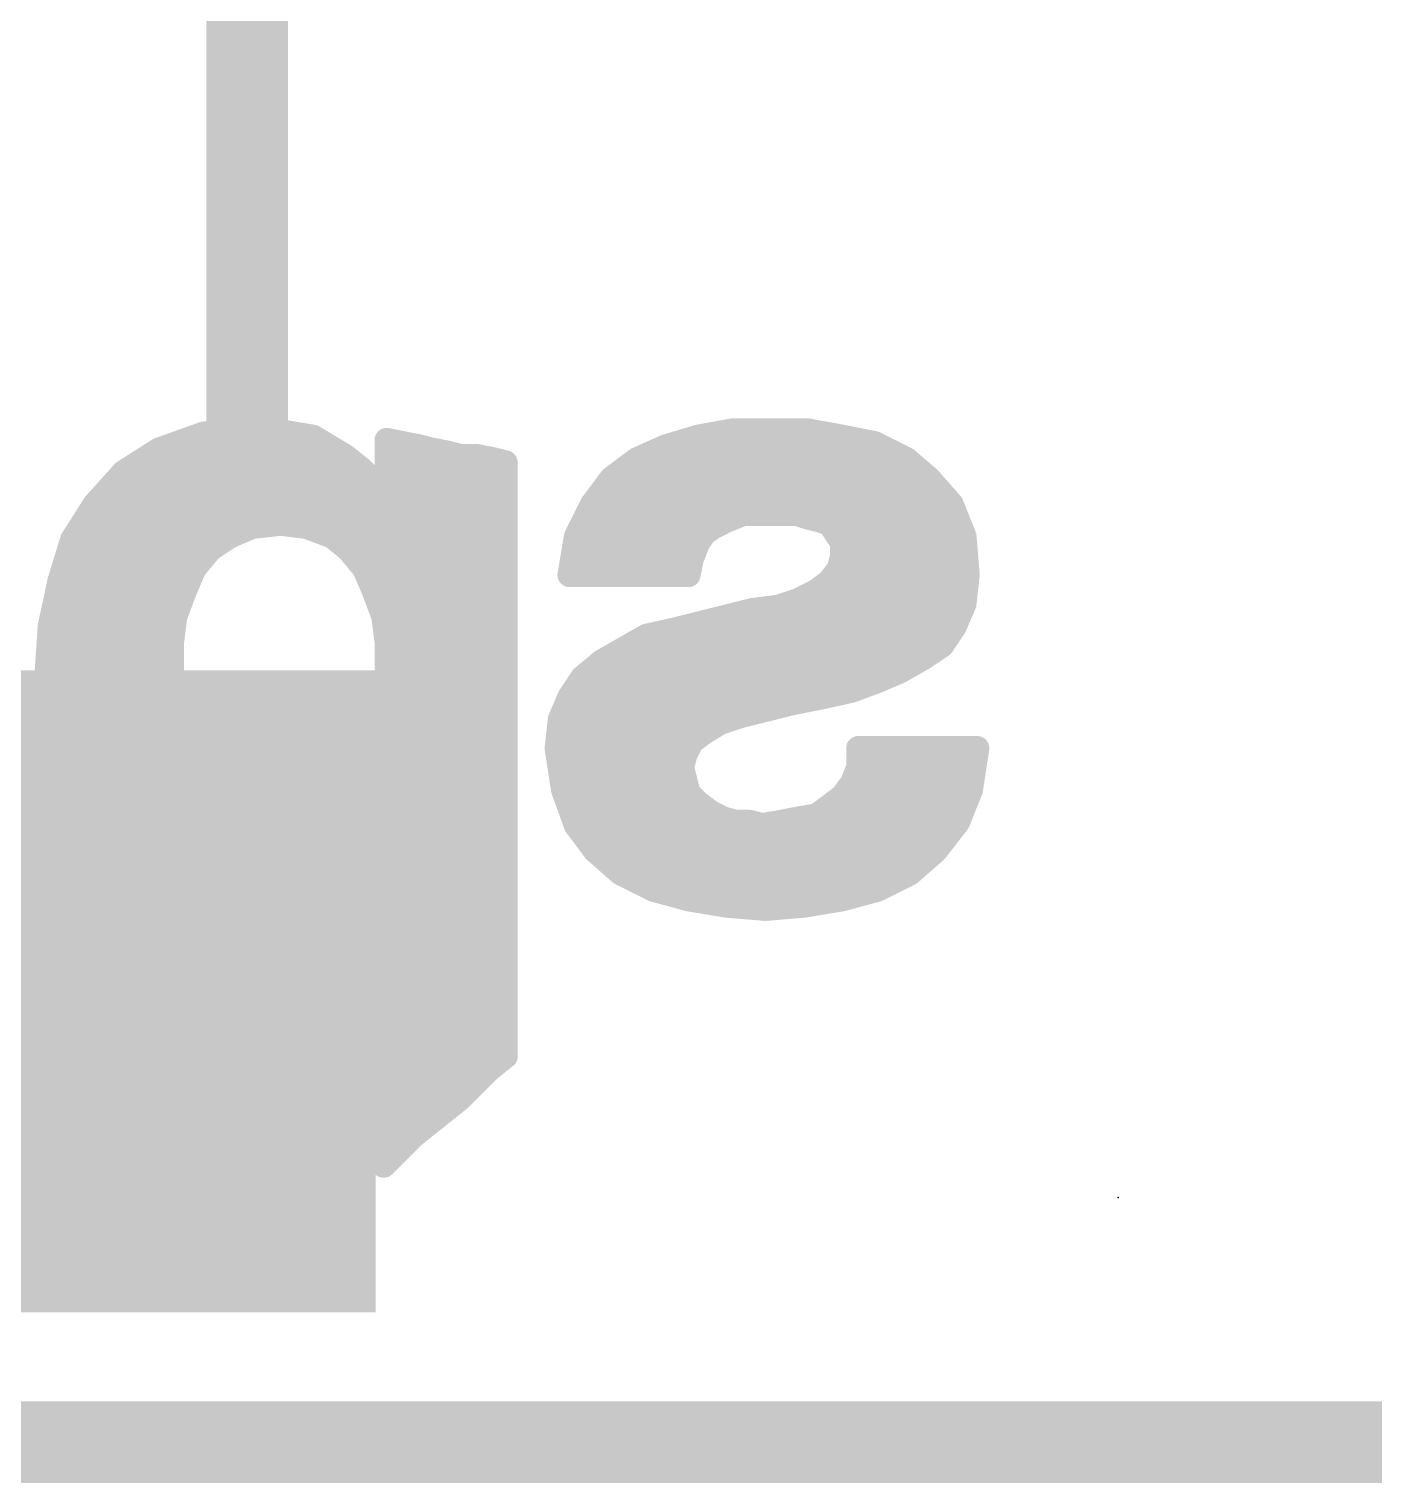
# Model space of a CAD drawing. Extents: x -37 to 70, y -9 to 26.
# Drawn here: x 15.02 to 19.212, y -0.127 to 4.403 of the extents above; entities that cross this region are included whole.
import ezdxf

# ---------------------------------------------------------------- set-up
doc = ezdxf.new("R2010")
doc.units = 0
for name, color, linetype in [('1', 12, 'CONTINUOUS'), ('16', 132, 'CONTINUOUS'), ('20', 53, 'CONTINUOUS'), ('21', 41, 'CONTINUOUS'), ('22', 40, 'CONTINUOUS'), ('24', 53, 'CONTINUOUS')]:
    doc.layers.add(name, color=color, linetype=linetype)

# ---------------------------------------------------------------- blocks, each defined once
blk = doc.blocks.new('RECT')
blk.add_solid([(-0.5, -0.5), (0.5, -0.5), (-0.5, 0.5), (0.5, 0.5)])

msp = doc.modelspace()

# ---------------------------------------------------------------- linework, layer by layer
at = {"layer": '1', "const_width": 0.254}
msp.add_lwpolyline([(44.45, 0), (0, 0)], dxfattribs=at)
at = {"layer": '16', "const_width": 0.254}
msp.add_lwpolyline([(44.45, 0), (0, 0)], dxfattribs=at)
at = {"layer": '20', "const_width": 0.2032}
msp.add_lwpolyline([(44.45, 0), (0, 0)], dxfattribs=at)
at = {"layer": '21', "const_width": 0.254}
msp.add_lwpolyline([(15.7, 4.73), (15.7, 3.08)], dxfattribs=at)
at = {"layer": '21', "const_width": 0.127}
msp.add_lwpolyline([(15.6365, 3.08, 1), (15.7635, 3.08)], format="xyb", dxfattribs=at)
at = {"layer": '22', "const_width": 0.0762}
for points in [[(15.565, 3.142), (15.425, 3.092)], [(15.715, 3.152), (15.565, 3.142)], [(15.785, 3.152), (15.715, 3.152)], [(15.845, 3.142), (15.785, 3.152)], [(15.905, 3.132), (15.845, 3.142)], [(17.215, 3.152), (17.105, 3.132)], [(17.445, 3.152), (17.215, 3.152)], [(17.555, 3.132), (17.445, 3.152)], [(15.425, 3.092), (15.315, 3.022)], [(15.5152, 3.1242), (15.918, 3.1242)], [(15.955, 3.102), (15.905, 3.132)], [(16.005, 3.072), (15.955, 3.102)], [(16.185, 3.112), (16.135, 3.122)], [(16.135, 3.122), (16.135, 2.942)], [(16.235, 3.102), (16.185, 3.112)], [(16.275, 3.092), (16.235, 3.102)], [(16.325, 3.082), (16.275, 3.092)], [(17.005, 3.102), (16.915, 3.062)], [(17.105, 3.132), (17.005, 3.102)], [(17.079, 3.1242), (17.594, 3.1242)], [(17.655, 3.112), (17.555, 3.132)], [(17.755, 3.062), (17.655, 3.112)], [(15.3559, 3.048), (16.035, 3.048)], [(16.055, 3.032), (16.005, 3.072)], [(16.135, 3.048), (16.505, 3.048)], [(16.365, 3.072), (16.325, 3.082)], [(16.415, 3.072), (16.365, 3.072)], [(16.465, 3.062), (16.415, 3.072)], [(16.505, 3.052), (16.465, 3.062)], [(16.505, 1.202), (16.505, 3.052)], [(16.915, 3.062), (16.835, 3.002)], [(16.8963, 3.048), (17.7713, 3.048)], [(17.825, 3.002), (17.755, 3.062)], [(15.315, 3.022), (15.225, 2.922)], [(16.095, 2.992), (16.055, 3.032)], [(16.835, 3.002), (16.775, 2.922)], [(17.895, 2.922), (17.825, 3.002)], [(15.2698, 2.9718), (16.1112, 2.9718)], [(16.135, 2.942), (16.095, 2.992)], [(16.135, 2.9718), (16.505, 2.9718)], [(16.8124, 2.9718), (17.8514, 2.9718)], [(15.225, 2.922), (15.155, 2.812)], [(16.775, 2.922), (16.725, 2.822)], [(17.935, 2.822), (17.895, 2.922)], [(15.2082, 2.8956), (16.505, 2.8956)], [(15.715, 2.852), (15.805, 2.862)], [(15.805, 2.862), (15.885, 2.852)], [(16.7618, 2.8956), (17.9056, 2.8956)], [(17.155, 2.852), (17.195, 2.872)], [(17.195, 2.872), (17.245, 2.892)], [(17.245, 2.892), (17.415, 2.892)], [(17.415, 2.892), (17.445, 2.882)], [(17.445, 2.882), (17.485, 2.872)], [(17.485, 2.872), (17.515, 2.862)], [(17.515, 2.862), (17.535, 2.832)], [(15.1597, 2.8194), (15.6411, 2.8194)], [(15.585, 2.782), (15.645, 2.822)], [(15.645, 2.822), (15.715, 2.852)], [(15.885, 2.852), (15.965, 2.822)], [(15.965, 2.822), (16.015, 2.782)], [(15.9683, 2.8194), (16.505, 2.8194)], [(16.725, 2.822), (16.705, 2.702)], [(16.7246, 2.8194), (17.1166, 2.8194)], [(17.105, 2.802), (17.125, 2.832)], [(17.125, 2.832), (17.155, 2.852)], [(17.535, 2.832), (17.555, 2.802)], [(17.5434, 2.8194), (17.9352, 2.8194)], [(17.945, 2.702), (17.935, 2.822)], [(15.155, 2.812), (15.115, 2.682)], [(15.535, 2.722), (15.585, 2.782)], [(16.015, 2.782), (16.065, 2.722)], [(17.085, 2.752), (17.105, 2.802)], [(17.555, 2.802), (17.555, 2.762)], [(15.1338, 2.7432), (15.5527, 2.7432)], [(16.0473, 2.7432), (16.505, 2.7432)], [(16.7119, 2.7432), (17.0832, 2.7432)], [(17.075, 2.702), (17.085, 2.752)], [(17.555, 2.762), (17.545, 2.722)], [(17.5503, 2.7432), (17.9416, 2.7432)], [(15.115, 2.682), (15.085, 2.542)], [(15.505, 2.652), (15.535, 2.722)], [(16.065, 2.722), (16.095, 2.652)], [(16.705, 2.702), (17.075, 2.702)], [(17.515, 2.682), (17.475, 2.652)], [(17.545, 2.722), (17.515, 2.682)], [(17.935, 2.612), (17.945, 2.702)], [(15.1118, 2.667), (15.5114, 2.667)], [(15.475, 2.572), (15.505, 2.652)], [(16.0886, 2.667), (16.505, 2.667)], [(16.095, 2.652), (16.125, 2.572)], [(17.475, 2.652), (17.415, 2.622)], [(17.495, 2.667), (17.9411, 2.667)], [(15.0955, 2.5908), (15.4821, 2.5908)], [(16.118, 2.5908), (16.505, 2.5908)], [(17.275, 2.592), (17.195, 2.572)], [(17.2702, 2.5908), (17.9259, 2.5908)], [(17.355, 2.602), (17.275, 2.592)], [(17.415, 2.622), (17.355, 2.602)], [(17.905, 2.542), (17.935, 2.612)], [(15.465, 2.492), (15.475, 2.572)], [(16.125, 2.572), (16.135, 2.492)], [(17.115, 2.552), (17.035, 2.532)], [(17.195, 2.572), (17.115, 2.552)], [(15.085, 2.542), (15.075, 2.392)], [(15.0832, 2.5146), (15.4678, 2.5146)], [(16.1322, 2.5146), (16.505, 2.5146)], [(16.945, 2.512), (16.875, 2.472)], [(17.035, 2.532), (16.945, 2.512)], [(16.9567, 2.5146), (17.8867, 2.5146)], [(17.865, 2.482), (17.905, 2.542)], [(15.465, 2.402), (15.465, 2.492)], [(16.135, 2.492), (16.135, 2.322)], [(16.875, 2.472), (16.805, 2.432)], [(17.805, 2.442), (17.865, 2.482)], [(15.0781, 2.4384), (15.465, 2.4384)], [(16.135, 2.4384), (16.505, 2.4384)], [(16.805, 2.432), (16.745, 2.382)], [(16.8162, 2.4384), (17.7987, 2.4384)], [(17.735, 2.402), (17.805, 2.442)], [(15.465, 2.402), (15.075, 2.392)], [(15.075, 2.392), (15.465, 2.402)], [(15.075, 2.392), (15.085, 2.252)], [(15.465, 2.322), (15.465, 2.402)], [(16.745, 2.382), (16.705, 2.322)], [(17.585, 2.342), (17.665, 2.372)], [(17.665, 2.372), (17.735, 2.402)], [(15.0771, 2.3622), (15.465, 2.3622)], [(15.475, 2.242), (15.465, 2.322)], [(16.135, 2.322), (16.115, 2.242)], [(16.135, 2.3622), (16.505, 2.3622)], [(16.705, 2.322), (16.675, 2.252)], [(16.7318, 2.3622), (17.6389, 2.3622)], [(17.395, 2.302), (17.495, 2.322)], [(17.495, 2.322), (17.585, 2.342)], [(15.0826, 2.286), (15.4695, 2.286)], [(16.126, 2.286), (16.505, 2.286)], [(16.6896, 2.286), (17.331, 2.286)], [(17.235, 2.262), (17.315, 2.282)], [(17.315, 2.282), (17.395, 2.302)], [(15.085, 2.252), (15.115, 2.122)], [(15.505, 2.162), (15.475, 2.242)], [(16.115, 2.242), (16.095, 2.162)], [(16.675, 2.252), (16.665, 2.162)], [(17.125, 2.212), (17.175, 2.242)], [(17.175, 2.242), (17.235, 2.262)], [(15.0947, 2.2098), (15.4871, 2.2098)], [(16.107, 2.2098), (16.505, 2.2098)], [(16.6703, 2.2098), (17.1221, 2.2098)], [(17.065, 2.142), (17.085, 2.182)], [(17.085, 2.182), (17.125, 2.212)], [(15.165, 2.002), (15.505, 2.162)], [(15.505, 2.162), (15.165, 2.002)], [(15.535, 2.092), (15.505, 2.162)], [(16.095, 2.162), (16.065, 2.092)], [(16.665, 2.162), (16.685, 2.032)], [(17.055, 2.102), (17.065, 2.142)], [(17.605, 2.162), (17.605, 2.102)], [(17.655, 2.162), (17.605, 2.162)], [(17.975, 2.162), (17.655, 2.162)], [(17.955, 2.032), (17.975, 2.162)], [(15.1123, 2.1336), (15.4447, 2.1336)], [(15.115, 2.122), (15.165, 2.002)], [(15.4447, 2.1336), (15.5172, 2.1336)], [(15.575, 2.042), (15.535, 2.092)], [(16.065, 2.092), (16.015, 2.042)], [(16.0828, 2.1336), (16.505, 2.1336)], [(16.6694, 2.1336), (17.0629, 2.1336)], [(17.065, 2.062), (17.055, 2.102)], [(17.605, 2.102), (17.585, 2.052)], [(17.605, 2.1336), (17.9706, 2.1336)], [(15.1419, 2.0574), (15.2827, 2.0574)], [(15.2827, 2.0574), (15.5627, 2.0574)], [(16.0304, 2.0574), (16.505, 2.0574)], [(16.6811, 2.0574), (17.0662, 2.0574)], [(17.075, 2.022), (17.065, 2.062)], [(17.585, 2.052), (17.555, 2.012)], [(17.5872, 2.0574), (17.9589, 2.0574)], [(15.165, 2.002), (15.225, 1.892)], [(15.635, 1.992), (15.575, 2.042)], [(16.015, 2.042), (15.955, 1.992)], [(16.685, 2.032), (16.725, 1.922)], [(17.105, 1.992), (17.075, 2.022)], [(17.555, 2.012), (17.515, 1.982)], [(17.915, 1.932), (17.955, 2.032)], [(15.1763, 1.9812), (15.6782, 1.9812)], [(15.715, 1.972), (15.635, 1.992)], [(15.795, 1.962), (15.715, 1.972)], [(15.885, 1.972), (15.795, 1.962)], [(15.955, 1.992), (15.885, 1.972)], [(15.9172, 1.9812), (16.505, 1.9812)], [(16.7035, 1.9812), (17.1194, 1.9812)], [(17.145, 1.962), (17.105, 1.992)], [(17.185, 1.942), (17.145, 1.962)], [(17.515, 1.982), (17.475, 1.952)], [(17.5139, 1.9812), (17.9347, 1.9812)], [(16.725, 1.922), (16.785, 1.842)], [(17.225, 1.932), (17.185, 1.942)], [(17.265, 1.932), (17.225, 1.932)], [(17.305, 1.922), (17.265, 1.932)], [(17.365, 1.932), (17.305, 1.922)], [(17.415, 1.942), (17.365, 1.932)], [(17.475, 1.952), (17.415, 1.942)], [(17.845, 1.842), (17.915, 1.932)], [(15.2179, 1.905), (16.505, 1.905)], [(15.225, 1.892), (15.315, 1.802)], [(16.075, 1.832), (16.115, 1.882)], [(16.115, 1.882), (16.125, 1.882)], [(16.125, 1.882), (16.125, 0.862)], [(16.7378, 1.905), (17.894, 1.905)], [(15.2882, 1.8288), (16.0724, 1.8288)], [(16.035, 1.782), (16.075, 1.832)], [(16.125, 1.8288), (16.505, 1.8288)], [(16.785, 1.842), (16.865, 1.772)], [(16.8001, 1.8288), (17.8299, 1.8288)], [(17.765, 1.772), (17.845, 1.842)], [(15.315, 1.802), (15.425, 1.722)], [(15.985, 1.752), (16.035, 1.782)], [(15.3829, 1.7526), (15.986, 1.7526)], [(15.935, 1.722), (15.985, 1.752)], [(16.125, 1.7526), (16.505, 1.7526)], [(16.865, 1.772), (16.965, 1.722)], [(16.9038, 1.7526), (17.7262, 1.7526)], [(17.665, 1.722), (17.765, 1.772)], [(15.425, 1.722), (15.545, 1.682)], [(15.815, 1.682), (15.875, 1.692)], [(15.875, 1.692), (15.935, 1.722)], [(16.965, 1.722), (17.075, 1.692)], [(17.075, 1.692), (17.195, 1.672)], [(17.435, 1.672), (17.555, 1.692)], [(17.555, 1.692), (17.665, 1.722)], [(15.545, 1.682), (15.695, 1.662)], [(15.587, 1.6764), (15.7814, 1.6764)], [(15.695, 1.662), (15.755, 1.672)], [(15.755, 1.672), (15.815, 1.682)], [(16.125, 1.6764), (16.505, 1.6764)], [(17.1686, 1.6764), (17.4614, 1.6764)], [(17.195, 1.672), (17.315, 1.662)], [(17.315, 1.662), (17.435, 1.672)], [(16.125, 1.6002), (16.505, 1.6002)], [(16.125, 1.524), (16.505, 1.524)], [(16.125, 1.4478), (16.505, 1.4478)], [(16.125, 1.3716), (16.505, 1.3716)], [(16.125, 1.2954), (16.505, 1.2954)], [(16.125, 1.2192), (16.505, 1.2192)], [(16.455, 1.162), (16.505, 1.202)], [(16.125, 1.143), (16.436, 1.143)], [(16.415, 1.122), (16.455, 1.162)], [(16.365, 1.072), (16.415, 1.122)], [(16.125, 1.0668), (16.3585, 1.0668)], [(16.315, 1.032), (16.365, 1.072)], [(16.265, 0.992), (16.315, 1.032)], [(16.125, 0.9906), (16.2632, 0.9906)], [(16.215, 0.952), (16.265, 0.992)], [(16.125, 0.9144), (16.1774, 0.9144)], [(16.165, 0.902), (16.215, 0.952)], [(16.125, 0.862), (16.165, 0.902)]]:
    msp.add_lwpolyline(points, dxfattribs=at)
at = {"layer": '22', "const_width": 0.0381}
for points in [[(15.5637, 3.161, 1), (15.5663, 3.123)], [(15.5714, 3.1241, 1), (15.5586, 3.1599)], [(15.715, 3.1711, 1), (15.715, 3.133)], [(15.7163, 3.133, 1), (15.7137, 3.171)], [(15.7881, 3.1708, 1), (15.7819, 3.1332)], [(15.785, 3.133, 1), (15.785, 3.1711)], [(15.8481, 3.1608, 1), (15.8419, 3.1232)], [(15.8419, 3.1232, 1), (15.8481, 3.1608)], [(17.215, 3.1711, 1), (17.215, 3.133)], [(17.2184, 3.1333, 1), (17.2116, 3.1707)], [(17.4484, 3.1707, 1), (17.4416, 3.1333)], [(17.445, 3.133, 1), (17.445, 3.1711)], [(15.4186, 3.1099, 1), (15.4314, 3.0741)], [(15.4352, 3.0759, 1), (15.4148, 3.1081)], [(15.5152, 3.1433, 1), (15.5152, 3.1052)], [(15.9148, 3.1483, 1), (15.8952, 3.1157)], [(15.9019, 3.1132, 1), (15.9081, 3.1508)], [(15.918, 3.1052, 1), (15.918, 3.1433)], [(15.9648, 3.1183, 1), (15.9452, 3.0857)], [(15.9452, 3.0857, 1), (15.9648, 3.1183)], [(16.1387, 3.1407, 1), (16.1313, 3.1033)], [(16.1541, 3.122, 1), (16.116, 3.122)], [(16.1887, 3.1307, 1), (16.1813, 3.0933)], [(16.1813, 3.0933, 1), (16.1887, 3.1307)], [(16.2396, 3.1205, 1), (16.2304, 3.0835)], [(16.2313, 3.0833, 1), (16.2387, 3.1207)], [(16.2787, 3.1107, 1), (16.2713, 3.0733)], [(16.2704, 3.0735, 1), (16.2796, 3.1105)], [(16.9995, 3.1202, 1), (17.0105, 3.0838)], [(17.0127, 3.0846, 1), (16.9973, 3.1194)], [(17.079, 3.1433, 1), (17.079, 3.1052)], [(17.1016, 3.1507, 1), (17.1084, 3.1133)], [(17.1105, 3.1138, 1), (17.0995, 3.1502)], [(17.5587, 3.1507, 1), (17.5513, 3.1133)], [(17.5516, 3.1133, 1), (17.5584, 3.1507)], [(17.594, 3.1052, 1), (17.594, 3.1433)], [(17.6635, 3.129, 1), (17.6465, 3.095)], [(17.6513, 3.0933, 1), (17.6587, 3.1307)], [(15.3559, 3.0671, 1), (15.3559, 3.029)], [(16.0169, 3.0869, 1), (15.9931, 3.0571)], [(15.9952, 3.0557, 1), (16.0148, 3.0883)], [(16.035, 3.029, 1), (16.035, 3.0671)], [(16.135, 3.0671, 1), (16.135, 3.029)], [(16.3296, 3.1005, 1), (16.3204, 3.0635)], [(16.3213, 3.0633, 1), (16.3287, 3.1007)], [(16.365, 3.0911, 1), (16.365, 3.053)], [(16.3604, 3.0535, 1), (16.3696, 3.0905)], [(16.4187, 3.0907, 1), (16.4113, 3.0533)], [(16.415, 3.053, 1), (16.415, 3.0911)], [(16.4696, 3.0805, 1), (16.4604, 3.0435)], [(16.4613, 3.0433, 1), (16.4687, 3.0807)], [(16.5241, 3.052, 1), (16.486, 3.052)], [(16.5004, 3.0335, 1), (16.5096, 3.0705)], [(16.505, 3.029, 1), (16.505, 3.0671)], [(16.8963, 3.0671, 1), (16.8963, 3.029)], [(16.9073, 3.0794, 1), (16.9227, 3.0446)], [(16.9264, 3.0468, 1), (16.9036, 3.0772)], [(17.7674, 3.0765, 1), (17.7426, 3.0475)], [(17.7465, 3.045, 1), (17.7635, 3.079)], [(17.7713, 3.029, 1), (17.7713, 3.0671)], [(15.3048, 3.0381, 1), (15.3252, 3.0059)], [(15.3292, 3.0093, 1), (15.3008, 3.0347)], [(16.0685, 3.0455, 1), (16.0415, 3.0185)], [(16.0431, 3.0171, 1), (16.0669, 3.0469)], [(16.8236, 3.0172, 1), (16.8464, 2.9868)], [(16.8502, 2.9906, 1), (16.8198, 3.0134)], [(17.8393, 3.0145, 1), (17.8107, 2.9895)], [(17.8126, 2.9875, 1), (17.8374, 3.0165)], [(15.2698, 2.9909, 1), (15.2698, 2.9527)], [(16.1099, 3.0039, 1), (16.0801, 2.9801)], [(16.0815, 2.9785, 1), (16.1085, 3.0055)], [(16.1112, 2.9527, 1), (16.1112, 2.9909)], [(16.135, 2.9909, 1), (16.135, 2.9527)], [(16.505, 2.9527, 1), (16.505, 2.9909)], [(16.8124, 2.9909, 1), (16.8124, 2.9527)], [(17.8514, 2.9527, 1), (17.8514, 2.9909)], [(15.2108, 2.9347, 1), (15.2392, 2.9093)], [(15.2411, 2.9118, 1), (15.2089, 2.9322)], [(16.116, 2.942, 1), (16.1541, 2.942)], [(16.1201, 2.9301, 1), (16.1499, 2.9539)], [(16.7598, 2.9334, 1), (16.7902, 2.9106)], [(16.792, 2.9135, 1), (16.758, 2.9305)], [(17.9127, 2.9291, 1), (17.8773, 2.9149)], [(17.8807, 2.9095, 1), (17.9093, 2.9345)], [(15.2082, 2.9146, 1), (15.2082, 2.8765)], [(15.8074, 2.8809, 1), (15.8026, 2.8431)], [(15.8071, 2.8431, 1), (15.8029, 2.8809)], [(16.505, 2.8765, 1), (16.505, 2.9146)], [(16.7618, 2.9146, 1), (16.7618, 2.8765)], [(17.1879, 2.8897, 1), (17.2021, 2.8543)], [(17.2035, 2.855, 1), (17.1865, 2.889)], [(17.245, 2.9111, 1), (17.245, 2.873)], [(17.2521, 2.8743, 1), (17.2379, 2.9097)], [(17.421, 2.9101, 1), (17.409, 2.8739)], [(17.415, 2.873, 1), (17.415, 2.9111)], [(17.4496, 2.9005, 1), (17.4404, 2.8635)], [(17.439, 2.8639, 1), (17.451, 2.9001)], [(17.491, 2.8901, 1), (17.479, 2.8539)], [(17.4804, 2.8535, 1), (17.4896, 2.8905)], [(17.5309, 2.8726, 1), (17.4991, 2.8514)], [(17.509, 2.8439, 1), (17.521, 2.8801)], [(17.9056, 2.8765, 1), (17.9056, 2.9146)], [(15.1597, 2.8385, 1), (15.1597, 2.8004)], [(15.6375, 2.8395, 1), (15.6525, 2.8045)], [(15.6556, 2.8061, 1), (15.6344, 2.8379)], [(15.6411, 2.8004, 1), (15.6411, 2.8385)], [(15.7129, 2.8709, 1), (15.7171, 2.8331)], [(15.7225, 2.8345, 1), (15.7075, 2.8695)], [(15.8917, 2.8698, 1), (15.8783, 2.8342)], [(15.8826, 2.8331, 1), (15.8874, 2.8709)], [(15.9769, 2.8369, 1), (15.9531, 2.8071)], [(15.9683, 2.8385, 1), (15.9683, 2.8004)], [(15.9583, 2.8042, 1), (15.9717, 2.8398)], [(16.505, 2.8004, 1), (16.505, 2.8385)], [(16.7246, 2.8385, 1), (16.7246, 2.8004)], [(16.7438, 2.8189, 1), (16.7062, 2.8251)], [(17.1144, 2.8479, 1), (17.1356, 2.8161)], [(17.1409, 2.8214, 1), (17.1091, 2.8426)], [(17.1166, 2.8004, 1), (17.1166, 2.8385)], [(17.1465, 2.869, 1), (17.1635, 2.835)], [(17.1656, 2.8361, 1), (17.1444, 2.8679)], [(17.5509, 2.8426, 1), (17.5191, 2.8214)], [(17.5191, 2.8214, 1), (17.5509, 2.8426)], [(17.5434, 2.8385, 1), (17.5434, 2.8004)], [(17.954, 2.8236, 1), (17.916, 2.8204)], [(17.9352, 2.8004, 1), (17.9352, 2.8385)], [(15.1389, 2.8222, 1), (15.1711, 2.8018)], [(15.1732, 2.8064, 1), (15.1368, 2.8176)], [(15.5744, 2.7979, 1), (15.5956, 2.7661)], [(15.5996, 2.7698, 1), (15.5704, 2.7942)], [(16.0296, 2.7942, 1), (16.0004, 2.7698)], [(16.0031, 2.7671, 1), (16.0269, 2.7969)], [(16.708, 2.8305, 1), (16.742, 2.8135)], [(17.0891, 2.8126, 1), (17.1209, 2.7914)], [(17.1227, 2.7949, 1), (17.0873, 2.8091)], [(17.574, 2.802, 1), (17.5359, 2.802)], [(17.5391, 2.7914, 1), (17.5709, 2.8126)], [(17.9173, 2.8149, 1), (17.9527, 2.8291)], [(15.1338, 2.7623, 1), (15.1338, 2.7242)], [(15.5527, 2.7242, 1), (15.5527, 2.7623)], [(16.0473, 2.7623, 1), (16.0473, 2.7242)], [(16.505, 2.7242, 1), (16.505, 2.7623)], [(16.7119, 2.7623, 1), (16.7119, 2.7242)], [(17.0673, 2.7591, 1), (17.1027, 2.7449)], [(17.1037, 2.7483, 1), (17.0663, 2.7557)], [(17.0832, 2.7242, 1), (17.0832, 2.7623)], [(17.5503, 2.7623, 1), (17.5503, 2.7242)], [(17.5359, 2.762, 1), (17.574, 2.762)], [(17.5735, 2.7574, 1), (17.5365, 2.7666)], [(17.9416, 2.7242, 1), (17.9416, 2.7623)], [(15.1336, 2.678, 1), (15.0964, 2.686)], [(15.5204, 2.7342, 1), (15.5496, 2.7098)], [(15.5525, 2.7145, 1), (15.5175, 2.7295)], [(16.0825, 2.7295, 1), (16.0475, 2.7145)], [(16.0504, 2.7098, 1), (16.0796, 2.7342)], [(16.705, 2.721, 1), (16.705, 2.6829)], [(16.6862, 2.7051, 1), (16.7238, 2.6989)], [(17.0563, 2.7057, 1), (17.0937, 2.6983)], [(17.075, 2.6829, 1), (17.075, 2.721)], [(17.5264, 2.6668, 1), (17.5036, 2.6972)], [(17.5265, 2.7266, 1), (17.5635, 2.7174)], [(17.5602, 2.7106, 1), (17.5298, 2.7334)], [(17.926, 2.7004, 1), (17.964, 2.7036)], [(17.9639, 2.6999, 1), (17.9261, 2.7041)], [(15.1118, 2.6861, 1), (15.1118, 2.648)], [(15.0968, 2.6876, 1), (15.1332, 2.6764)], [(15.4875, 2.6595, 1), (15.5225, 2.6445)], [(15.5228, 2.6453, 1), (15.4872, 2.6587)], [(15.5114, 2.648, 1), (15.5114, 2.6861)], [(16.0886, 2.6861, 1), (16.0886, 2.648)], [(16.1128, 2.6587, 1), (16.0772, 2.6453)], [(16.0775, 2.6445, 1), (16.1125, 2.6595)], [(16.505, 2.648, 1), (16.505, 2.6861)], [(17.4636, 2.6672, 1), (17.4864, 2.6368)], [(17.4835, 2.635, 1), (17.4665, 2.669)], [(17.495, 2.6861, 1), (17.495, 2.648)], [(17.4998, 2.6934, 1), (17.5302, 2.6706)], [(17.9411, 2.648, 1), (17.9411, 2.6861)], [(15.0955, 2.6099, 1), (15.0955, 2.5718)], [(15.4821, 2.5718, 1), (15.4821, 2.6099)], [(16.118, 2.6099, 1), (16.118, 2.5718)], [(16.505, 2.5718, 1), (16.505, 2.6099)], [(17.2702, 2.6099, 1), (17.2702, 2.5718)], [(17.2726, 2.6109, 1), (17.2774, 2.5731)], [(17.2796, 2.5735, 1), (17.2704, 2.6105)], [(17.349, 2.6201, 1), (17.361, 2.5839)], [(17.3574, 2.5831, 1), (17.3526, 2.6209)], [(17.4065, 2.639, 1), (17.4235, 2.605)], [(17.421, 2.6039, 1), (17.409, 2.6401)], [(17.9161, 2.6141, 1), (17.9539, 2.6099)], [(17.9525, 2.6045, 1), (17.9175, 2.6195)], [(17.9259, 2.5718, 1), (17.9259, 2.6099)], [(15.4572, 2.5787, 1), (15.4928, 2.5653)], [(15.4939, 2.5696, 1), (15.4561, 2.5744)], [(16.1439, 2.5744, 1), (16.1061, 2.5696)], [(16.1072, 2.5653, 1), (16.1428, 2.5787)], [(17.1104, 2.5705, 1), (17.1196, 2.5335)], [(17.1196, 2.5335, 1), (17.1104, 2.5705)], [(17.1904, 2.5905, 1), (17.1996, 2.5535)], [(17.1996, 2.5535, 1), (17.1904, 2.5905)], [(15.0832, 2.5337, 1), (15.0832, 2.4956)], [(15.0664, 2.546, 1), (15.1036, 2.538)], [(15.104, 2.5407, 1), (15.066, 2.5433)], [(15.4678, 2.4956, 1), (15.4678, 2.5337)], [(16.1322, 2.5337, 1), (16.1322, 2.4956)], [(16.505, 2.4956, 1), (16.505, 2.5337)], [(16.9409, 2.5306, 1), (16.9491, 2.4934)], [(16.9545, 2.4955, 1), (16.9355, 2.5285)], [(16.9567, 2.5337, 1), (16.9567, 2.4956)], [(17.0304, 2.5505, 1), (17.0396, 2.5135)], [(17.0391, 2.5134, 1), (17.0309, 2.5506)], [(17.8875, 2.5495, 1), (17.9225, 2.5345)], [(17.8867, 2.4956, 1), (17.8867, 2.5337)], [(17.9209, 2.5314, 1), (17.8891, 2.5526)], [(15.484, 2.492, 1), (15.4459, 2.492)], [(15.4461, 2.4944, 1), (15.4839, 2.4896)], [(16.1541, 2.492, 1), (16.116, 2.492)], [(16.1161, 2.4896, 1), (16.1539, 2.4944)], [(16.8655, 2.4885, 1), (16.8845, 2.4555)], [(16.8845, 2.4555, 1), (16.8655, 2.4885)], [(17.8491, 2.4926, 1), (17.8809, 2.4714)], [(17.8756, 2.4661, 1), (17.8544, 2.4979)], [(15.0781, 2.4575, 1), (15.0781, 2.4194)], [(15.465, 2.4194, 1), (15.465, 2.4575)], [(16.135, 2.4575, 1), (16.135, 2.4194)], [(16.505, 2.4194, 1), (16.505, 2.4575)], [(16.7955, 2.4485, 1), (16.8145, 2.4155)], [(16.8172, 2.4174, 1), (16.7928, 2.4466)], [(16.8162, 2.4575, 1), (16.8162, 2.4194)], [(17.7944, 2.4579, 1), (17.8156, 2.4261)], [(17.8145, 2.4255, 1), (17.7955, 2.4585)], [(17.7987, 2.4194, 1), (17.7987, 2.4575)], [(15.0745, 2.411, 1), (15.0755, 2.373)], [(15.094, 2.3934, 1), (15.056, 2.3906)], [(15.0745, 2.411, 1), (15.0755, 2.373)], [(15.056, 2.3933, 1), (15.094, 2.3907)], [(15.484, 2.402, 1), (15.4459, 2.402)], [(15.4459, 2.402, 1), (15.484, 2.402)], [(15.4655, 2.383, 1), (15.4645, 2.421)], [(15.4655, 2.383, 1), (15.4645, 2.421)], [(16.7328, 2.3966, 1), (16.7572, 2.3674)], [(16.7609, 2.3714, 1), (16.7291, 2.3926)], [(17.6575, 2.3895, 1), (17.6725, 2.3545)], [(17.6717, 2.3542, 1), (17.6583, 2.3898)], [(17.7255, 2.4185, 1), (17.7445, 2.3855)], [(17.7425, 2.3845, 1), (17.7275, 2.4195)], [(15.0771, 2.3813, 1), (15.0771, 2.3432)], [(15.4839, 2.3244, 1), (15.4461, 2.3196)], [(15.465, 2.3432, 1), (15.465, 2.3813)], [(16.135, 2.3813, 1), (16.135, 2.3432)], [(16.1535, 2.3174, 1), (16.1165, 2.3266)], [(16.505, 2.3432, 1), (16.505, 2.3813)], [(16.7225, 2.3145, 1), (16.6875, 2.3295)], [(16.7318, 2.3813, 1), (16.7318, 2.3432)], [(17.4909, 2.3406, 1), (17.4991, 2.3034)], [(17.4987, 2.3033, 1), (17.4913, 2.3407)], [(17.5783, 2.3598, 1), (17.5917, 2.3242)], [(17.5891, 2.3234, 1), (17.5809, 2.3606)], [(17.6389, 2.3432, 1), (17.6389, 2.3813)], [(15.0826, 2.3051, 1), (15.0826, 2.267)], [(15.4459, 2.322, 1), (15.484, 2.322)], [(15.4695, 2.267, 1), (15.4695, 2.3051)], [(16.126, 2.3051, 1), (16.126, 2.267)], [(16.116, 2.322, 1), (16.1541, 2.322)], [(16.505, 2.267, 1), (16.505, 2.3051)], [(16.6896, 2.3051, 1), (16.6896, 2.267)], [(16.6891, 2.3326, 1), (16.7209, 2.3114)], [(17.3104, 2.3005, 1), (17.3196, 2.2635)], [(17.3196, 2.2635, 1), (17.3104, 2.3005)], [(17.331, 2.267, 1), (17.331, 2.3051)], [(17.3913, 2.3207, 1), (17.3987, 2.2833)], [(17.3996, 2.2835, 1), (17.3904, 2.3205)], [(15.1036, 2.2563, 1), (15.0664, 2.2477)], [(15.066, 2.2506, 1), (15.104, 2.2534)], [(15.4928, 2.2487, 1), (15.4572, 2.2353)], [(16.0965, 2.2466, 1), (16.1335, 2.2374)], [(16.1335, 2.2374, 1), (16.0965, 2.2466)], [(16.6575, 2.2595, 1), (16.6925, 2.2445)], [(16.6939, 2.2499, 1), (16.6561, 2.2541)], [(17.169, 2.2601, 1), (17.181, 2.2239)], [(17.1848, 2.2257, 1), (17.1652, 2.2583)], [(17.2304, 2.2805, 1), (17.2396, 2.2435)], [(17.241, 2.2439, 1), (17.229, 2.2801)], [(15.0947, 2.2288, 1), (15.0947, 2.1907)], [(15.4561, 2.2396, 1), (15.4939, 2.2444)], [(15.4871, 2.1907, 1), (15.4871, 2.2288)], [(16.107, 2.2288, 1), (16.107, 2.1907)], [(16.505, 2.1907, 1), (16.505, 2.2288)], [(16.6703, 2.2288, 1), (16.6703, 2.1907)], [(17.102, 2.1735, 1), (17.068, 2.1905)], [(17.1152, 2.2283, 1), (17.1348, 2.1957)], [(17.1364, 2.1968, 1), (17.1136, 2.2272)], [(17.1221, 2.1907, 1), (17.1221, 2.2288)], [(15.5225, 2.1695, 1), (15.4875, 2.1545)], [(15.4872, 2.1553, 1), (15.5228, 2.1687)], [(15.5131, 2.1448, 1), (15.4969, 2.1792)], [(15.5131, 2.1448, 1), (15.4969, 2.1792)], [(16.0765, 2.1666, 1), (16.1135, 2.1574)], [(16.1125, 2.1545, 1), (16.0775, 2.1695)], [(16.6838, 2.1649, 1), (16.6462, 2.1591)], [(16.6461, 2.1641, 1), (16.6839, 2.1599)], [(17.0835, 2.1374, 1), (17.0465, 2.1466)], [(17.0736, 2.1972, 1), (17.0964, 2.1668)], [(17.6241, 2.162, 1), (17.586, 2.162)], [(17.605, 2.181, 1), (17.605, 2.1429)], [(17.655, 2.181, 1), (17.655, 2.1429)], [(17.655, 2.1429, 1), (17.655, 2.181)], [(17.9938, 2.1591, 1), (17.9562, 2.1649)], [(17.975, 2.1429, 1), (17.975, 2.181)], [(15.1123, 2.1526, 1), (15.1123, 2.1145)], [(15.1326, 2.1293, 1), (15.0974, 2.1147)], [(15.0964, 2.1177, 1), (15.1336, 2.1263)], [(15.4447, 2.1526, 1), (15.4447, 2.1145)], [(15.4447, 2.1145, 1), (15.4447, 2.1526)], [(15.5499, 2.1039, 1), (15.5201, 2.0801)], [(15.5172, 2.1145, 1), (15.5172, 2.1526)], [(16.0785, 2.0785, 1), (16.0515, 2.1055)], [(16.0828, 2.1526, 1), (16.0828, 2.1145)], [(16.505, 2.1145, 1), (16.505, 2.1526)], [(16.6694, 2.1526, 1), (16.6694, 2.1145)], [(17.0735, 2.1066, 1), (17.0365, 2.0974)], [(17.048, 2.1505, 1), (17.082, 2.1335)], [(17.0629, 2.1145, 1), (17.0629, 2.1526)], [(17.605, 2.1526, 1), (17.605, 2.1145)], [(17.6227, 2.0949, 1), (17.5873, 2.1091)], [(17.9706, 2.1145, 1), (17.9706, 2.1526)], [(15.1419, 2.0764, 1), (15.1419, 2.0383)], [(15.2827, 2.0764, 1), (15.2827, 2.0383)], [(15.2827, 2.0383, 1), (15.2827, 2.0764)], [(15.5175, 2.0845, 1), (15.5525, 2.0995)], [(15.5627, 2.0383, 1), (15.5627, 2.0764)], [(16.0304, 2.0764, 1), (16.0304, 2.0383)], [(16.0475, 2.0995, 1), (16.0825, 2.0845)], [(16.505, 2.0383, 1), (16.505, 2.0764)], [(16.6811, 2.0764, 1), (16.6811, 2.0383)], [(17.0365, 2.1066, 1), (17.0735, 2.0974)], [(17.0835, 2.0666, 1), (17.0465, 2.0574)], [(17.0465, 2.0574, 1), (17.0835, 2.0666)], [(17.0662, 2.0383, 1), (17.0662, 2.0764)], [(17.5872, 2.0764, 1), (17.5872, 2.0383)], [(17.6002, 2.0406, 1), (17.5698, 2.0634)], [(17.586, 2.102, 1), (17.6241, 2.102)], [(17.9589, 2.0383, 1), (17.9589, 2.0764)], [(15.1817, 2.0111, 1), (15.1483, 1.9929)], [(15.5872, 2.0566, 1), (15.5628, 2.0274)], [(15.5601, 2.0301, 1), (15.5899, 2.0539)], [(16.0015, 2.0555, 1), (16.0285, 2.0285)], [(16.0272, 2.0274, 1), (16.0028, 2.0566)], [(16.7029, 2.0385, 1), (16.6671, 2.0255)], [(16.6662, 2.0291, 1), (16.7038, 2.0349)], [(17.0885, 2.0355, 1), (17.0615, 2.0085)], [(17.0565, 2.0174, 1), (17.0935, 2.0266)], [(17.5398, 2.0234, 1), (17.5702, 2.0006)], [(17.5664, 1.9968, 1), (17.5436, 2.0272)], [(17.5673, 2.0591, 1), (17.6027, 2.0449)], [(17.9362, 2.0349, 1), (17.9738, 2.0291)], [(17.9727, 2.0249, 1), (17.9373, 2.0391)], [(15.1569, 2.0192, 1), (15.1731, 1.9848)], [(15.1569, 2.0192, 1), (15.1731, 1.9848)], [(15.1474, 1.9947, 1), (15.1826, 2.0093)], [(15.1763, 2.0002, 1), (15.1763, 1.9622)], [(15.6396, 2.0105, 1), (15.6304, 1.9735)], [(15.6228, 1.9774, 1), (15.6472, 2.0066)], [(15.6782, 1.9622, 1), (15.6782, 2.0002)], [(15.7174, 1.9909, 1), (15.7126, 1.9531)], [(15.7104, 1.9535, 1), (15.7196, 1.9905)], [(15.7929, 1.9809, 1), (15.7971, 1.9431)], [(15.7926, 1.9431, 1), (15.7974, 1.9809)], [(15.8798, 1.9903, 1), (15.8902, 1.9537)], [(15.8871, 1.9531, 1), (15.8829, 1.9909)], [(15.9172, 2.0002, 1), (15.9172, 1.9622)], [(15.9428, 2.0066, 1), (15.9672, 1.9774)], [(15.9602, 1.9737, 1), (15.9498, 2.0103)], [(16.505, 1.9622, 1), (16.505, 2.0002)], [(16.7035, 2.0002, 1), (16.7035, 1.9622)], [(17.1164, 2.0072, 1), (17.0936, 1.9768)], [(17.0915, 1.9785, 1), (17.1185, 2.0055)], [(17.1194, 1.9622, 1), (17.1194, 2.0002)], [(17.1535, 1.979, 1), (17.1365, 1.945)], [(17.1336, 1.9468, 1), (17.1564, 1.9772)], [(17.5139, 2.0002, 1), (17.5139, 1.9622)], [(17.5036, 1.9972, 1), (17.5264, 1.9668)], [(17.5264, 1.9668, 1), (17.5036, 1.9972)], [(17.9347, 1.9622, 1), (17.9347, 2.0002)], [(16.7402, 1.9334, 1), (16.7098, 1.9106)], [(17.1896, 1.9605, 1), (17.1804, 1.9235)], [(17.1765, 1.925, 1), (17.1935, 1.959)], [(17.225, 1.9511, 1), (17.225, 1.913)], [(17.2204, 1.9135, 1), (17.2296, 1.9505)], [(17.2696, 1.9505, 1), (17.2604, 1.9135)], [(17.265, 1.913, 1), (17.265, 1.9511)], [(17.3019, 1.9408, 1), (17.3081, 1.9032)], [(17.3004, 1.9035, 1), (17.3096, 1.9405)], [(17.3613, 1.9507, 1), (17.3687, 1.9133)], [(17.3681, 1.9132, 1), (17.3619, 1.9508)], [(17.4119, 1.9608, 1), (17.4181, 1.9232)], [(17.4187, 1.9233, 1), (17.4113, 1.9607)], [(17.4636, 1.9672, 1), (17.4864, 1.9368)], [(17.4781, 1.9332, 1), (17.4719, 1.9708)], [(17.8973, 1.9391, 1), (17.9327, 1.9249)], [(17.93, 1.9203, 1), (17.9, 1.9437)], [(15.2179, 1.9241, 1), (15.2179, 1.886)], [(15.2385, 1.9055, 1), (15.2115, 1.8785)], [(15.2083, 1.8829, 1), (15.2417, 1.9011)], [(16.115, 1.9011, 1), (16.115, 1.863)], [(16.1299, 1.8701, 1), (16.1001, 1.8939)], [(16.1441, 1.882, 1), (16.1059, 1.882)], [(16.125, 1.863, 1), (16.125, 1.9011)], [(16.505, 1.886, 1), (16.505, 1.9241)], [(16.7071, 1.9155, 1), (16.7429, 1.9285)], [(16.7378, 1.9241, 1), (16.7378, 1.886)], [(17.894, 1.886, 1), (17.894, 1.9241)], [(15.2882, 1.8478, 1), (15.2882, 1.8097)], [(16.0601, 1.8439, 1), (16.0899, 1.8201)], [(16.0899, 1.8201, 1), (16.0601, 1.8439)], [(16.0724, 1.8097, 1), (16.0724, 1.8478)], [(16.125, 1.8478, 1), (16.125, 1.8097)], [(16.505, 1.8097, 1), (16.505, 1.8478)], [(16.7975, 1.8563, 1), (16.7725, 1.8277)], [(16.7698, 1.8306, 1), (16.8002, 1.8534)], [(16.8001, 1.8478, 1), (16.8001, 1.8097)], [(17.83, 1.8537, 1), (17.86, 1.8303)], [(17.8299, 1.8097, 1), (17.8299, 1.8478)], [(17.8575, 1.8277, 1), (17.8325, 1.8563)], [(15.3262, 1.8174, 1), (15.3038, 1.7866)], [(15.3015, 1.7885, 1), (15.3285, 1.8155)], [(16.0201, 1.7939, 1), (16.0499, 1.7701)], [(16.0448, 1.7657, 1), (16.0252, 1.7983)], [(15.3829, 1.7717, 1), (15.3829, 1.7336)], [(15.9752, 1.7683, 1), (15.9948, 1.7357)], [(15.9948, 1.7357, 1), (15.9752, 1.7683)], [(15.986, 1.7336, 1), (15.986, 1.7717)], [(16.125, 1.7717, 1), (16.125, 1.7336)], [(16.505, 1.7336, 1), (16.505, 1.7717)], [(16.8735, 1.789, 1), (16.8565, 1.755)], [(16.8525, 1.7577, 1), (16.8775, 1.7863)], [(16.9038, 1.7717, 1), (16.9038, 1.7336)], [(17.7262, 1.7336, 1), (17.7262, 1.7717)], [(17.7525, 1.7863, 1), (17.7775, 1.7577)], [(17.7735, 1.755, 1), (17.7565, 1.789)], [(15.431, 1.7401, 1), (15.419, 1.7039)], [(15.4138, 1.7066, 1), (15.4362, 1.7374)], [(15.8665, 1.709, 1), (15.8835, 1.675)], [(15.8781, 1.6732, 1), (15.8719, 1.7108)], [(15.9252, 1.7383, 1), (15.9448, 1.7057)], [(15.9435, 1.705, 1), (15.9265, 1.739)], [(16.97, 1.7404, 1), (16.96, 1.7036)], [(16.9565, 1.705, 1), (16.9735, 1.739)], [(17.0781, 1.7108, 1), (17.0719, 1.6732)], [(17.07, 1.6736, 1), (17.08, 1.7104)], [(17.55, 1.7104, 1), (17.56, 1.6736)], [(17.5581, 1.6732, 1), (17.5519, 1.7108)], [(17.6565, 1.739, 1), (17.6735, 1.705)], [(17.67, 1.7036, 1), (17.66, 1.7404)], [(15.5475, 1.7009, 1), (15.5425, 1.6631)], [(15.539, 1.6639, 1), (15.551, 1.7001)], [(15.587, 1.6955, 1), (15.587, 1.6574)], [(15.6919, 1.6808, 1), (15.6981, 1.6432)], [(15.6925, 1.6431, 1), (15.6975, 1.6809)], [(15.7519, 1.6908, 1), (15.7581, 1.6532)], [(15.7581, 1.6532, 1), (15.7519, 1.6908)], [(15.7814, 1.6574, 1), (15.7814, 1.6955)], [(15.8119, 1.7008, 1), (15.8181, 1.6632)], [(15.8181, 1.6632, 1), (15.8119, 1.7008)], [(16.125, 1.6955, 1), (16.125, 1.6574)], [(16.505, 1.6574, 1), (16.505, 1.6955)], [(17.1686, 1.6955, 1), (17.1686, 1.6574)], [(17.1966, 1.691, 1), (17.1934, 1.653)], [(17.1919, 1.6532, 1), (17.1981, 1.6908)], [(17.3134, 1.681, 1), (17.3166, 1.643)], [(17.3134, 1.643, 1), (17.3166, 1.681)], [(17.4319, 1.6908, 1), (17.4381, 1.6532)], [(17.4366, 1.653, 1), (17.4334, 1.691)], [(17.4614, 1.6574, 1), (17.4614, 1.6955)], [(16.125, 1.6193, 1), (16.125, 1.5812)], [(16.505, 1.5812, 1), (16.505, 1.6193)], [(16.125, 1.5431, 1), (16.125, 1.505)], [(16.505, 1.505, 1), (16.505, 1.5431)], [(16.125, 1.4668, 1), (16.125, 1.4287)], [(16.505, 1.4287, 1), (16.505, 1.4668)], [(16.125, 1.3907, 1), (16.125, 1.3526)], [(16.505, 1.3526, 1), (16.505, 1.3907)], [(16.125, 1.3145, 1), (16.125, 1.2764)], [(16.505, 1.2764, 1), (16.505, 1.3145)], [(16.125, 1.2383, 1), (16.125, 1.2002)], [(16.5169, 1.1871, 1), (16.4931, 1.2169)], [(16.505, 1.2002, 1), (16.505, 1.2383)], [(16.125, 1.1621, 1), (16.125, 1.124)], [(16.4431, 1.1769, 1), (16.4669, 1.1471)], [(16.436, 1.124, 1), (16.436, 1.1621)], [(16.4685, 1.1485, 1), (16.4415, 1.1755)], [(16.486, 1.202, 1), (16.5241, 1.202)], [(16.4015, 1.1355, 1), (16.4285, 1.1085)], [(16.4285, 1.1085, 1), (16.4015, 1.1355)], [(16.125, 1.0858, 1), (16.125, 1.0477)], [(16.3515, 1.0855, 1), (16.3785, 1.0585)], [(16.3769, 1.0571, 1), (16.3531, 1.0869)], [(16.3585, 1.0477, 1), (16.3585, 1.0858)], [(16.3031, 1.0469, 1), (16.3269, 1.0171)], [(16.3269, 1.0171, 1), (16.3031, 1.0469)], [(16.125, 1.0096, 1), (16.125, 0.9716)], [(16.2531, 1.0069, 1), (16.2769, 0.9771)], [(16.2769, 0.9771, 1), (16.2531, 1.0069)], [(16.2632, 0.9716, 1), (16.2632, 1.0096)], [(16.125, 0.9335, 1), (16.125, 0.8953)], [(16.1774, 0.8953, 1), (16.1774, 0.9335)], [(16.2031, 0.9669, 1), (16.2269, 0.9371)], [(16.2285, 0.9385, 1), (16.2015, 0.9655)], [(16.1515, 0.9155, 1), (16.1785, 0.8885)], [(16.1785, 0.8885, 1), (16.1515, 0.9155)], [(16.1059, 0.862, 1), (16.1441, 0.862)], [(16.1115, 0.8755, 1), (16.1385, 0.8485)]]:
    msp.add_lwpolyline(points, format="xyb", dxfattribs=at)
at = {"layer": '24'}
msp.add_point((18.415, 0.762), dxfattribs=at)

# ---------------------------------------------------------------- block references
at = {"layer": '1', "xscale": 1.2, "yscale": 2}
msp.add_blockref('RECT', (15.5, 1.405), dxfattribs=at)

doc.saveas('drawing.dxf')
